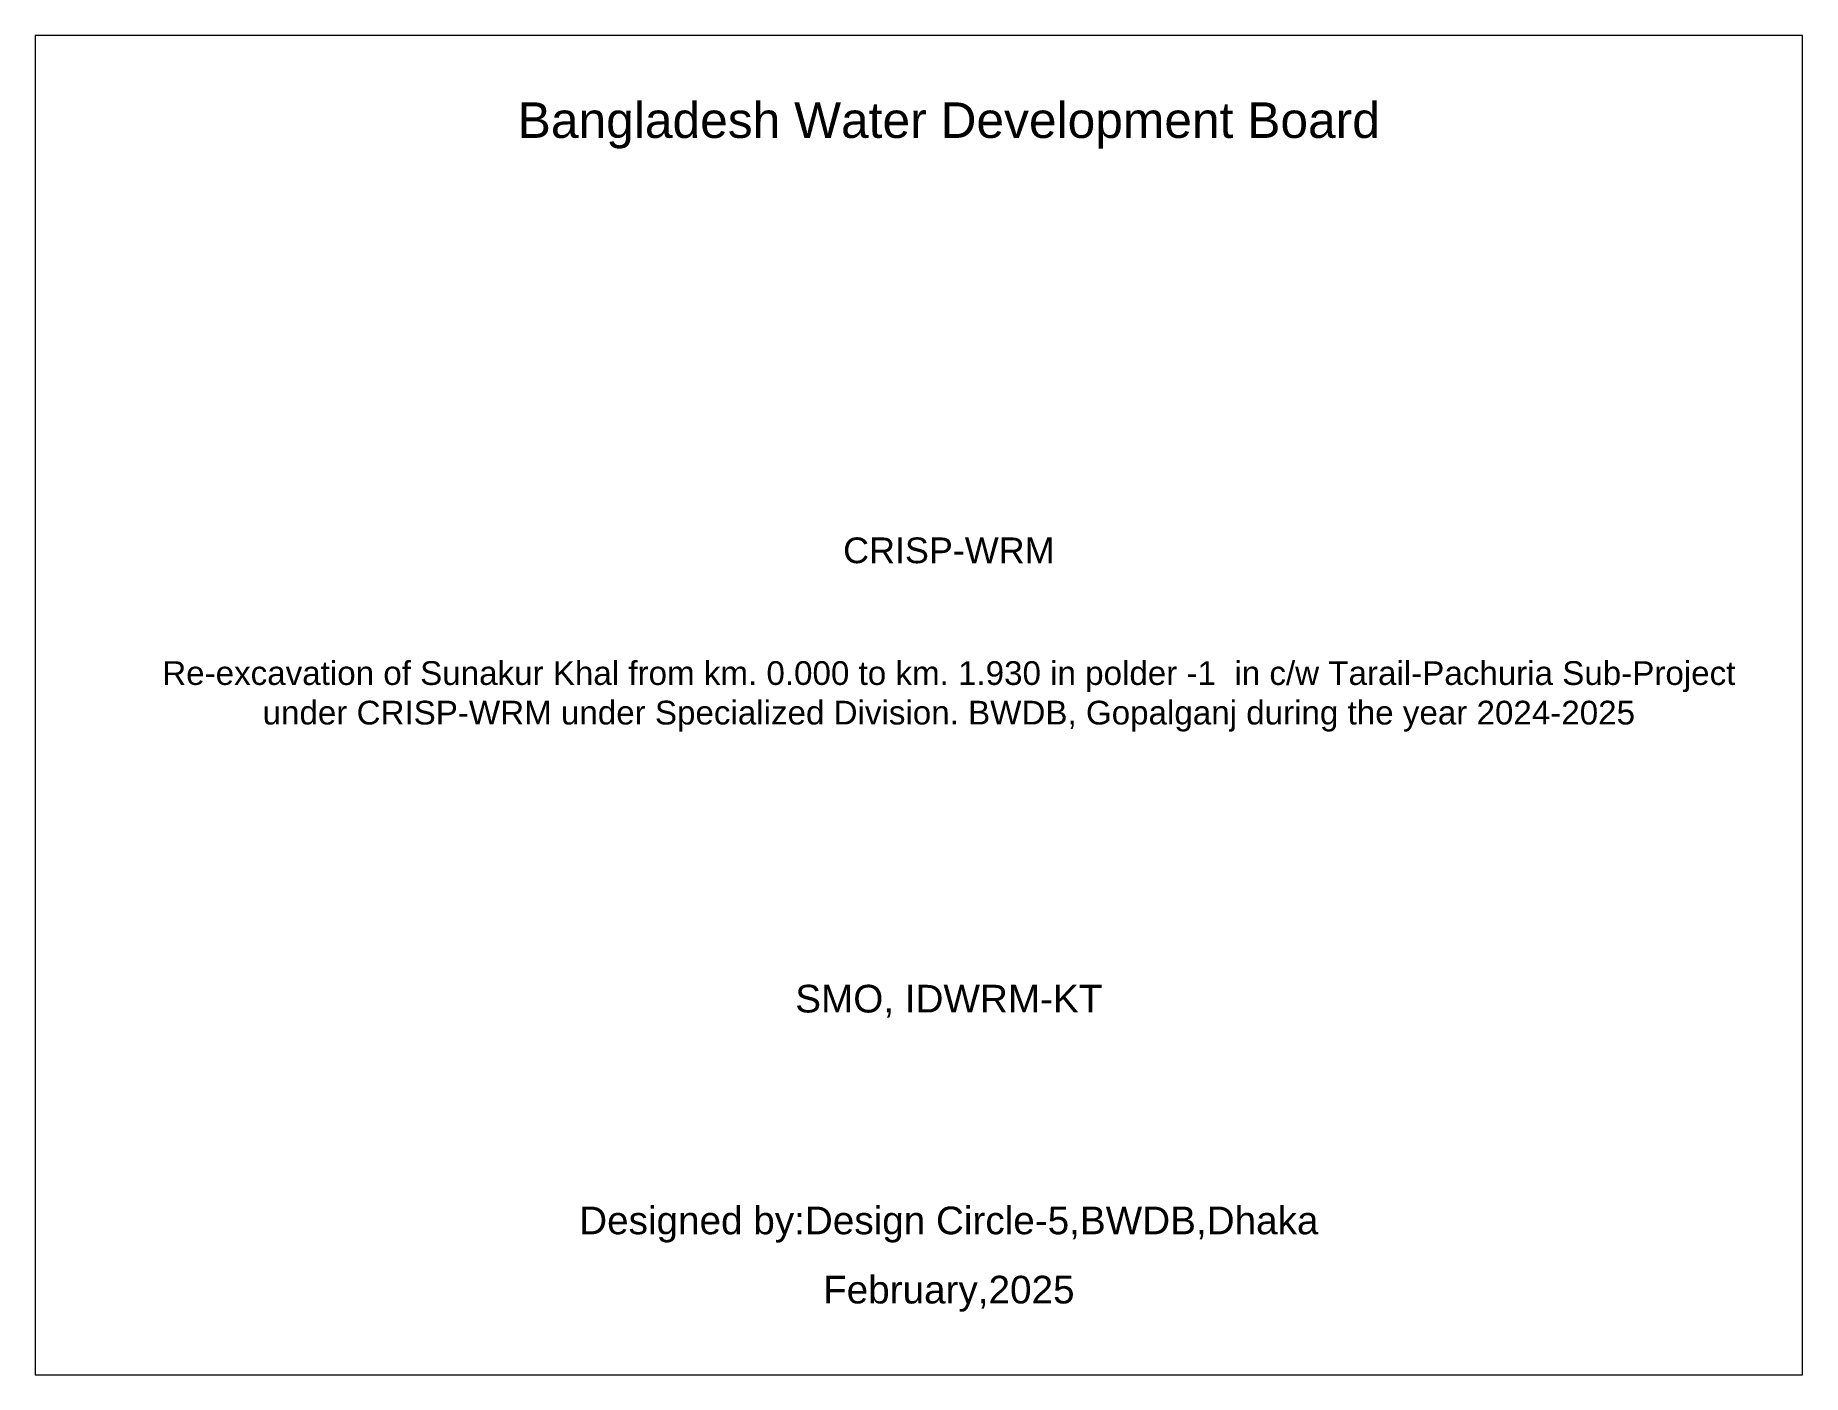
# Paper-space layout 'Layout1' of a CAD drawing. Header units: inches. Extents: x 0.1 to 10.6, y 0 to 7.9.
# The model-space entities are those that its viewports show. They can reach past a viewport. Long polylines and large blocks are cut down to what shows.
import ezdxf

# ---------------------------------------------------------------- set-up
doc = ezdxf.new("R2010")
doc.units = ezdxf.units.IN
doc.header["$LTSCALE"] = 7
doc.header["$MEASUREMENT"] = 0
doc.layers.add('Cross Section Labels', color=7, linetype='Continuous', lineweight=9)
doc.styles.get("Standard").update_dxf_attribs({"font": 'arial.ttf'})

msp = doc.modelspace()

# ---------------------------------------------------------------- texts
at = {"attachment_point": 5}
for s, insert, char_height in [('Bangladesh Water Development Board', (95000, -464), 144), ('Designed by:Design Circle-5,BWDB,Dhaka', (95000, -4912), 112), ('February,2025', (95000, -5192), 112)]:
    msp.add_mtext(s, dxfattribs=dict(at, insert=insert, char_height=char_height))
at = {"width": 6400}
for s, insert, char_height, attachment_point in [('CRISP-WRM', (95000, -2184), 104, 5), ('Re-excavation of Sunakur Khal from km. 0.000 to km. 1.930 in polder -1  in c/w Tarail-Pachuria Sub-Project under CRISP-WRM under Specialized Division. BWDB, Gopalganj during the year 2024-2025', (95000, -2632), 96, 2), ('SMO, IDWRM-KT', (95000, -4008), 112, 5)]:
    msp.add_mtext(s, dxfattribs=dict(at, insert=insert, char_height=char_height, attachment_point=attachment_point))

psp = doc.layouts.get("Layout1")

# ---------------------------------------------------------------- viewports
at = {"layer": 'Cross Section Labels'}
psp.add_viewport(center=(5.329, 3.962), size=(10.482, 7.94551), view_center_point=(94879.194, -2809.516), view_height=5420.15776, dxfattribs=at)

doc.saveas('drawing.dxf')
